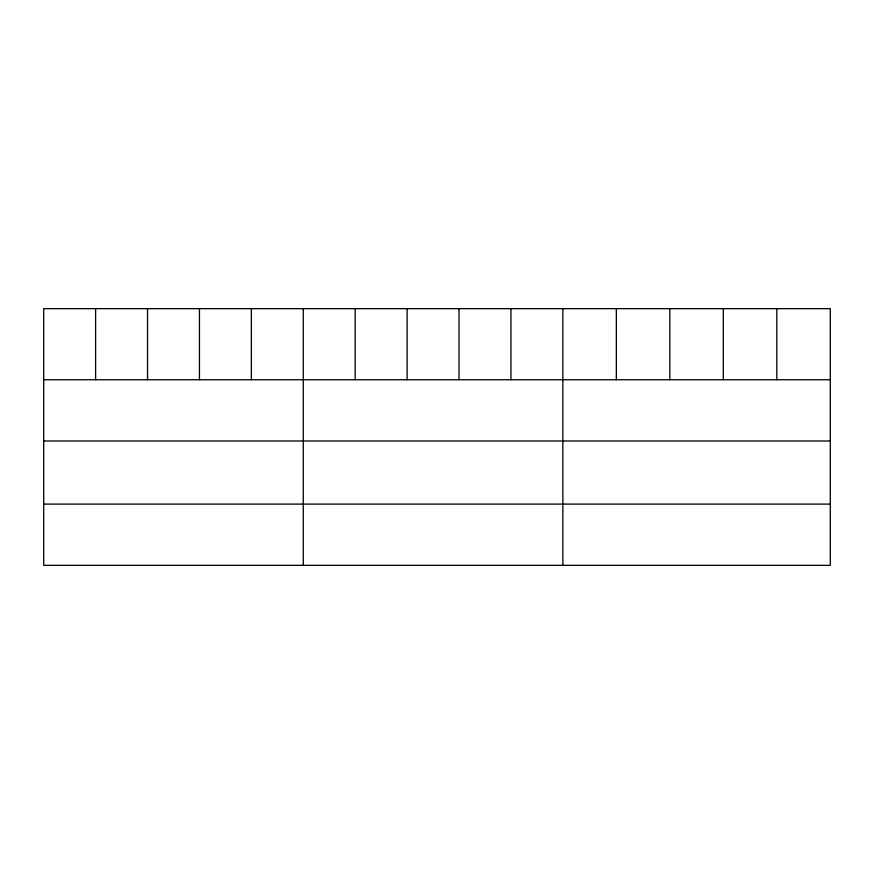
<?xml version="1.0" encoding="UTF-8"?>
<svg xmlns="http://www.w3.org/2000/svg" width="874" height="874" viewBox="0 0 874 874"><rect width="100%" height="100%" fill="white"/><g stroke="black" fill="none" stroke-linecap="round" stroke-linejoin="round"><path stroke-width="1.31" d="M830.3 440.999L830.3 308.653L43.7 308.653L43.7 565.347L830.3 565.347L830.3 440.999L43.7 440.999M43.7 379.742L830.3 379.742M43.7 504.101L830.3 504.101M776.811 308.653L776.811 379.742M723.322 308.653L723.322 379.742M669.834 308.653L669.834 379.742M616.345 308.653L616.345 379.742M562.856 308.653L562.856 565.347M510.94 308.653L510.94 379.742M459.025 308.653L459.025 379.742M407.109 308.653L407.109 379.742M355.194 308.653L355.194 379.742M303.278 308.653L303.278 565.347M251.362 308.653L251.362 379.742M199.447 308.653L199.447 379.742M147.531 308.653L147.531 379.742M95.616 308.653L95.616 379.742"/></g></svg>
